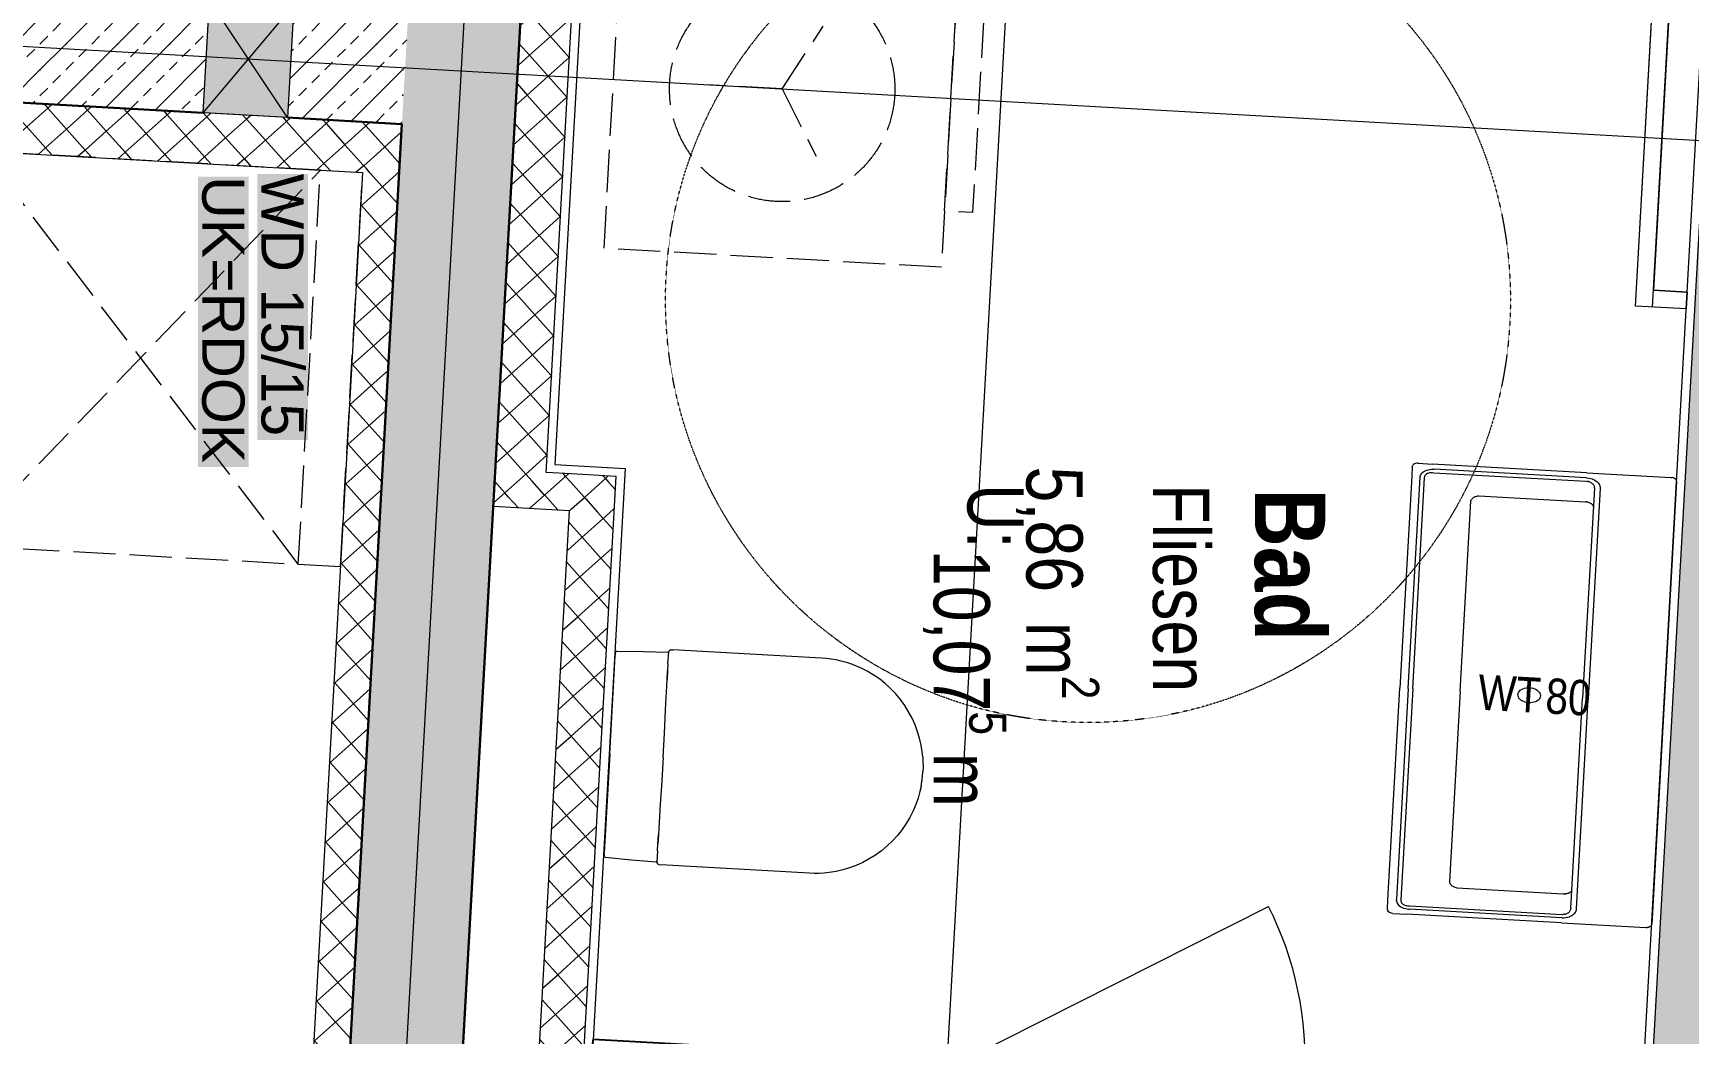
# Model space of a CAD drawing. Header units: metres. Extents: x -16782 to 57285, y -22997 to 18599.
# Drawn here: x -2793 to 147, y 10906 to 12682 of the extents above; entities that cross this region are included whole.
import ezdxf
from ezdxf.enums import TextEntityAlignment as Align

# ---------------------------------------------------------------- set-up
doc = ezdxf.new("R2010")
doc.units = ezdxf.units.M
doc.header["$MEASUREMENT"] = 0
doc.linetypes.add('Strichlinie eng', pattern=[0.1, 0.075, -0.025])
doc.linetypes.add('Strichlinie mittel', pattern=[0.15, 0.1, -0.05])
for name, color, linetype in [('11__100 Achsraster', 7, 'Continuous'), ('120 Wand Innen tragend', 7, 'Continuous'), ('130 Wand Innen', 7, 'Continuous'), ('130 Wand Innen nichttragend', 7, 'Continuous'), ('530 Küche', 7, 'Continuous'), ('540 Sanitaer Fliesenlinie', 7, 'Continuous'), ('540 Sanitaer Text', 7, 'Continuous'), ('540 Sanitaereinrichtung', 7, 'Continuous'), ('810 Raumstempel', 7, 'Continuous'), ('930 Beschriftung Allgemein', 7, 'Continuous'), ('Neubau_130 Wand Innen', 7, 'Continuous')]:
    doc.layers.add(name, color=color, linetype=linetype)
doc.styles.add('ERSTELLTER_STIL_1', font='ARIALN.TTF')
doc.styles.add('ERSTELLTER_STIL_2', font='arial.ttf')
doc.styles.add('ERSTELLTER_STIL_3', font='ARIALNB.TTF')
doc.styles.add('ERSTELLTER_STIL_4', font='arialbd.ttf')
doc.linetypes.add('Grenze Bezirk', pattern='A,0,[2,22HAUS116_408 STG1 _ 1.Stock_IndexB_2026-08-161.Shx,S=0.001587,R=0,X=0,Y=0],-0.25,0', length=0.25)
pattern_1 = [(45, (0, 0), (-0.04596194, 0.04596194), [0.0195, -0.013]), (45, (-0.02298, 0.02298), (-0.04596194, 0.04596194), [0.065, 0])]
pattern_2 = [(311.7913, (0, 0), (0.03727886, 0.03332096), [0.05, 0]), (41.7913, (0, 0), (-0.03332096, 0.03727886), [0.05, 0])]
pattern_3 = [(131.79121, (0, 0), (0.03727891, 0.03332091), [0.05, 0]), (221.79121, (0, 0), (-0.03332091, 0.03727891), [0.05, 0])]
pattern_4 = [(41.79164, (0, 0), (-0.03332119, 0.03727866), [0.05, 0]), (131.79164, (0, 0), (0.03727866, 0.03332119), [0.05, 0])]

# ---------------------------------------------------------------- blocks, each defined once
blk = doc.blocks.new('Einbau Geschirrspüler 02 27[170]_1', base_point=(-6.3155, 23.5127))
at = {"layer": '530 Küche', "color": 8, "linetype": 'Strichlinie eng', "lineweight": 5}
for p, q in [((-6.3155, 23.5127), (-6.2763, 24.2116)), ((-6.2763, 24.2116), (-6.2015, 24.2074)), ((-6.2406, 23.5085), (-6.2015, 24.2074)), ((-6.3155, 23.5127), (-6.2406, 23.5085))]:
    blk.add_line(p, q, dxfattribs=at)
blk = doc.blocks.new('Heizkörper 3 27_8')
at = {"layer": '540 Sanitaereinrichtung', "color": 7, "linetype": 'Continuous', "lineweight": 13}
for p, q in [((0, 0.09), (0, 0)), ((0, 0.09), (0.03, 0.09)), ((0.03, 0.09), (0.03, 0.03)), ((0.57, 0.09), (0.57, 0.03)), ((0.57, 0.09), (0.6, 0.09)), ((0.6, 0.09), (0.6, 0)), ((0, 0.03), (0.6, 0.03)), ((0, 0), (0.6, 0))]:
    blk.add_line(p, q, dxfattribs=at)
at = {"layer": '540 Sanitaereinrichtung', "color": 7, "linetype": 'Continuous', "lineweight": 13, "flags": 128}
blk.add_lwpolyline([(0, 0.09), (0, 0), (0.6, 0), (0.6, 0.09), (0.57, 0.09), (0.57, 0.03), (0.03, 0.03), (0.03, 0.09)], close=True, dxfattribs=at)
blk = doc.blocks.new('Waschmaschine 01 27[209]_1', base_point=(-5.7561, 24.3728))
at = {"layer": '530 Küche', "color": 8, "linetype": 'Strichlinie eng', "lineweight": 5}
for q in [(-5.3835, 24.4675), (-5.5896, 24.3634), (-5.3964, 24.2369)]:
    blk.add_line((-5.4565, 24.356), q, dxfattribs=at)
at = {"layer": '530 Küche', "color": 8, "linetype": 'Strichlinie eng', "lineweight": 5, "flags": 128}
for points in [[(-5.7393, 24.6723), (-5.1402, 24.6387), (-5.1738, 24.0396), (-5.7728, 24.0732)], [(-5.1458, 24.5389), (-5.0959, 24.5361), (-5.1183, 24.1367), (-5.1682, 24.1395)]]:
    blk.add_lwpolyline(points, close=True, dxfattribs=at)
at = {"layer": '530 Küche', "color": 8, "linetype": 'Strichlinie eng', "lineweight": 5}
blk.add_circle((-5.4565, 24.356), 0.2, dxfattribs=at)
blk = doc.blocks.new('Küche-Hochschrank[211]_1', base_point=(-6.9146, 23.5463))
at = {"layer": '530 Küche', "color": 8, "linetype": 'Strichlinie eng', "lineweight": 5}
for p, q in [((-6.3155, 23.5127), (-6.8754, 24.2452)), ((-6.9146, 23.5463), (-6.2763, 24.2116))]:
    blk.add_line(p, q, dxfattribs=at)
at = {"layer": '530 Küche', "color": 8, "linetype": 'Strichlinie eng', "lineweight": 5, "flags": 128}
blk.add_lwpolyline([(-6.9146, 23.5463), (-6.3155, 23.5127), (-6.2763, 24.2116), (-6.8754, 24.2452)], close=True, dxfattribs=at)
blk = doc.blocks.new('Wanddurchbruch  - ACB')
at = {"layer": '120 Wand Innen tragend', "linetype": 'Continuous', "lineweight": 0, "true_color": 0xffffff}
blk.add_hatch(color=7, dxfattribs=at).paths.add_polyline_path([(-0.075, 0), (0.075, 0), (0.075, 0.2), (-0.075, 0.2)])
at = {"layer": '120 Wand Innen tragend', "linetype": 'Continuous', "lineweight": 0, "true_color": 0x3f3f3f}
for points in [[(-0.0533, -0.5743), (-0.0269, -0.1027), (-0.1168, -0.0976), (-0.1432, -0.5692)], [(0.049, -0.6277), (0.0779, -0.1134), (-0.012, -0.1083), (-0.0408, -0.6227)]]:
    blk.add_hatch(color=250, dxfattribs=at).paths.add_polyline_path(points)
at = {"layer": '120 Wand Innen tragend', "color": 7, "linetype": 'Continuous', "lineweight": 18}
for p, q in [((0.075, 0.2), (-0.075, 0.2)), ((-0.075, 0), (0.075, 0.2)), ((0.075, 0), (-0.075, 0.2)), ((-0.075, 0), (0.075, 0))]:
    blk.add_line(p, q, dxfattribs=at)
at = {"layer": '120 Wand Innen tragend', "color": 7, "linetype": 'Continuous', "lineweight": 13}
for p, q in [((-0.075, 0.2), (-0.075, 0)), ((0.075, 0.2), (-0.075, 0.2)), ((0.075, 0), (0.075, 0.2)), ((-0.075, 0), (0.075, 0))]:
    blk.add_line(p, q, dxfattribs=at)
at = {"layer": '120 Wand Innen tragend', "color": 7, "lineweight": 13, "style": 'ERSTELLTER_STIL_2'}
for tag, p in [('zeileZ', (0.0185, -0.3644)), ('mal', (-0.085, -0.3323))]:
    blk.add_attdef(tag, text='', height=0.075, rotation=86.7915, dxfattribs=at).set_placement(p, align=Align.MIDDLE_CENTER)
blk = doc.blocks.new('Wand_48_1', base_point=(-8.9615, 24.5524))
at = {"layer": '120 Wand Innen tragend', "linetype": 'Continuous', "lineweight": 0, "true_color": 0x000000}
h = blk.add_hatch(dxfattribs=at)
h.set_pattern_fill('BETON__BEWEHRT_SN46_0001', color=18, style=0, pattern_type=2)
h.set_pattern_definition(pattern_1)
h.paths.add_polyline_path([(-8.9559, 24.6523), (-8.9671, 24.4526), (-6.4844, 24.3134), (-6.4732, 24.5131)])
h = blk.add_hatch(dxfattribs=at)
h.set_pattern_fill('BETON__BEWEHRT_SN46_0001', color=18, style=0, pattern_type=2)
h.set_pattern_definition(pattern_1)
h.paths.add_polyline_path([(-6.3346, 24.305), (-6.1315, 24.2936), (-6.1203, 24.4933), (-6.3234, 24.5047)])
at = {"layer": '120 Wand Innen tragend', "color": 7, "linetype": 'Continuous', "lineweight": 30, "flags": 128}
for points in [[(-8.9671, 24.4526), (-6.4844, 24.3134)], [(-6.3346, 24.305), (-6.1315, 24.2936)]]:
    blk.add_lwpolyline(points, dxfattribs=at)
at = {"layer": '120 Wand Innen tragend', "color": 7, "linetype": 'Continuous', "lineweight": 13}
ref = blk.add_blockref('Wanddurchbruch  - ACB', (-6.4095, 24.3092), dxfattribs=dict(at, xscale=-1, rotation=356.7914836002432))
ref.add_attrib('mal', 'WD 15/15', dxfattribs={"color": 7, "lineweight": 13, "height": 0.075, "rotation": 270, "style": 'ERSTELLTER_STIL_2'}).set_placement((-6.3434, 23.9727), align=Align.MIDDLE_CENTER)
ref.add_attrib('zeileZ', 'UK=RDOK', dxfattribs={"color": 7, "lineweight": 13, "height": 0.075, "rotation": 270, "style": 'ERSTELLTER_STIL_2'}).set_placement((-6.4486, 23.9465), align=Align.MIDDLE_CENTER)
blk = doc.blocks.new('Wand_49_1', base_point=(-6.2479, 20.4311))
at = {"layer": '120 Wand Innen tragend', "linetype": 'Continuous', "lineweight": 0, "true_color": 0x000000}
h = blk.add_hatch(dxfattribs=at)
h.set_pattern_fill('BETON__BEWEHRT_SN46_0001', color=18, style=0, pattern_type=2)
h.set_pattern_definition(pattern_1)
h.paths.add_polyline_path([(-6.1369, 20.6252), (-5.748, 27.5623), (-5.9478, 27.5714), (-6.3365, 20.6364)])
at = {"layer": '120 Wand Innen tragend', "color": 7, "linetype": 'Continuous', "lineweight": 30, "flags": 128}
for points in [[(-6.1369, 20.6252), (-5.748, 27.5623)], [(-6.1315, 24.2936), (-6.3365, 20.6364)]]:
    blk.add_lwpolyline(points, dxfattribs=at)
blk = doc.blocks.new('Wand_79_1', base_point=(-5.9038, 24.7817))
at = {"layer": 'Neubau_130 Wand Innen', "linetype": 'Continuous', "lineweight": 13, "true_color": 0xa7a7a7}
h = blk.add_hatch(dxfattribs=at)
h.set_pattern_fill('GIPSKARTONWAND_0001', color=253, style=0, pattern_type=2)
h.set_pattern_definition([(311.79131, (0, 0), (0.03727885, 0.03332097), [0.05, 0]), (41.79131, (0, 0), (-0.03332097, 0.03727885), [0.05, 0])])
h.paths.add_polyline_path([(-5.8757, 23.6753), (-5.814, 24.7766), (-5.9038, 24.7817), (-5.9656, 23.6804)])
at = {"layer": 'Neubau_130 Wand Innen', "color": 7, "linetype": 'Continuous', "lineweight": 13, "flags": 128}
for points in [[(-5.9038, 24.7817), (-5.9656, 23.6804)], [(-5.8757, 23.6753), (-5.814, 24.7766)]]:
    blk.add_lwpolyline(points, dxfattribs=at)
blk = doc.blocks.new('Wand_87_1', base_point=(-5.8344, 23.6079))
at = {"layer": '130 Wand Innen', "linetype": 'Continuous', "lineweight": 13, "true_color": 0xa7a7a7}
h = blk.add_hatch(dxfattribs=at)
h.set_pattern_fill('GIPSKARTONWAND_0001', color=253, style=0, pattern_type=2)
h.set_pattern_definition(pattern_2)
h.paths.add_polyline_path([(-5.8308, 23.6728), (-5.8344, 23.6079), (-5.7509, 23.6683)])
h = blk.add_hatch(dxfattribs=at)
h.set_pattern_fill('GIPSKARTONWAND_0001', color=253, style=0, pattern_type=2)
h.set_pattern_definition(pattern_2)
h.paths.add_polyline_path([(-5.8344, 23.6079), (-5.7546, 23.6034), (-5.7509, 23.6683)])
h = blk.add_hatch(dxfattribs=at)
h.set_pattern_fill('GIPSKARTONWAND_0001', color=253, style=0, pattern_type=2)
h.set_pattern_definition(pattern_2)
h.paths.add_polyline_path([(-5.8581, 21.7563), (-5.7546, 23.6034), (-5.8344, 23.6079), (-5.938, 21.7608)])
at = {"layer": '130 Wand Innen', "color": 7, "linetype": 'Continuous', "lineweight": 13, "flags": 128}
for points in [[(-5.8581, 21.7563), (-5.7509, 23.6683)], [(-5.7509, 23.6683), (-5.8308, 23.6728)], [(-5.8344, 23.6079), (-5.938, 21.7608)]]:
    blk.add_lwpolyline(points, dxfattribs=at)
blk = doc.blocks.new('Wand_93_1', base_point=(-6.1315, 24.2936))
at = {"layer": '130 Wand Innen', "linetype": 'Continuous', "lineweight": 13, "true_color": 0xa7a7a7}
h = blk.add_hatch(dxfattribs=at)
h.set_pattern_fill('GIPSKARTONWAND_0001', color=253, style=0, pattern_type=2)
h.set_pattern_definition(pattern_3)
h.paths.add_polyline_path([(-6.1964, 24.2973), (-6.2015, 24.2074), (-6.1315, 24.2936)])
h = blk.add_hatch(dxfattribs=at)
h.set_pattern_fill('GIPSKARTONWAND_0001', color=253, style=0, pattern_type=2)
h.set_pattern_definition(pattern_3)
h.paths.add_polyline_path([(-6.2015, 24.2074), (-6.1366, 24.2038), (-6.1315, 24.2936)])
h = blk.add_hatch(dxfattribs=at)
h.set_pattern_fill('GIPSKARTONWAND_0001', color=253, style=0, pattern_type=2)
h.set_pattern_definition(pattern_3)
h.paths.add_polyline_path([(-6.2015, 24.2074), (-6.3422, 21.6963), (-6.2773, 21.6927), (-6.1366, 24.2038)])
at = {"layer": '130 Wand Innen', "color": 7, "linetype": 'Continuous', "lineweight": 13, "flags": 128}
for points in [[(-6.2773, 21.6927), (-6.1315, 24.2936)], [(-6.1315, 24.2936), (-6.1964, 24.2973)], [(-6.2015, 24.2074), (-6.3422, 21.6963)], [(-6.2773, 21.6927), (-6.3422, 21.6963)]]:
    blk.add_lwpolyline(points, dxfattribs=at)
blk = doc.blocks.new('Wand_105_1', base_point=(-5.9692, 23.6155))
at = {"layer": '130 Wand Innen', "linetype": 'Continuous', "lineweight": 13, "true_color": 0xa7a7a7}
h = blk.add_hatch(dxfattribs=at)
h.set_pattern_fill('GIPSKARTONWAND_0001', color=253, style=0, pattern_type=2)
h.set_pattern_definition(pattern_4)
h.paths.add_polyline_path([(-5.9656, 23.6804), (-5.9692, 23.6155), (-5.8757, 23.6753)])
h = blk.add_hatch(dxfattribs=at)
h.set_pattern_fill('GIPSKARTONWAND_0001', color=253, style=0, pattern_type=2)
h.set_pattern_definition(pattern_4)
h.paths.add_polyline_path([(-5.8757, 23.6753), (-5.9692, 23.6155), (-5.8794, 23.6104)])
h = blk.add_hatch(dxfattribs=at)
h.set_pattern_fill('GIPSKARTONWAND_0001', color=253, style=0, pattern_type=2)
h.set_pattern_definition(pattern_4)
h.paths.add_polyline_path([(-5.8308, 23.6728), (-5.8757, 23.6753), (-5.8794, 23.6104), (-5.8344, 23.6079)])
at = {"layer": '130 Wand Innen', "color": 7, "linetype": 'Continuous', "lineweight": 13, "flags": 128}
for points in [[(-5.9692, 23.6155), (-5.9656, 23.6804)], [(-5.8308, 23.6728), (-5.8757, 23.6753)], [(-5.9692, 23.6155), (-5.8344, 23.6079)]]:
    blk.add_lwpolyline(points, dxfattribs=at)
blk = doc.blocks.new('Wand_107_1', base_point=(-6.1315, 24.2936))
at = {"layer": 'Neubau_130 Wand Innen', "linetype": 'Continuous', "lineweight": 13, "true_color": 0xa7a7a7}
h = blk.add_hatch(dxfattribs=at)
h.set_pattern_fill('GIPSKARTONWAND_0001', color=253, style=0, pattern_type=2)
h.set_pattern_definition([(221.79148, (0, 0), (-0.03332108, 0.03727875), [0.05, 0]), (311.79148, (0, 0), (0.03727875, 0.03332108), [0.05, 0])])
h.paths.add_polyline_path([(-8.9671, 24.4526), (-8.9721, 24.3627), (-6.2015, 24.2074), (-6.1964, 24.2973)])
at = {"layer": 'Neubau_130 Wand Innen', "color": 7, "linetype": 'Continuous', "lineweight": 13, "flags": 128}
for points in [[(-6.1964, 24.2973), (-8.9671, 24.4526)], [(-8.9721, 24.3627), (-6.2015, 24.2074)]]:
    blk.add_lwpolyline(points, dxfattribs=at)
blk = doc.blocks.new('Wand_123_1', base_point=(-3.8252, 24.1644))
at = {"layer": '130 Wand Innen nichttragend', "linetype": 'Continuous', "lineweight": 13, "true_color": 0xa7a7a7}
h = blk.add_hatch(dxfattribs=at)
h.set_pattern_fill('GIPSKARTONWAND_0001', color=253, style=0, pattern_type=2)
h.set_pattern_definition([(131.79146, (0, 0), (0.03727877, 0.03332107), [0.05, 0]), (221.79146, (0, 0), (-0.03332107, 0.03727877), [0.05, 0])])
h.paths.add_polyline_path([(-3.8252, 24.1644), (-4.0366, 20.3922), (-3.9168, 20.3855), (-3.7054, 24.1576)])
at = {"layer": '130 Wand Innen nichttragend', "color": 7, "linetype": 'Continuous', "lineweight": 13, "flags": 128}
for points in [[(-3.8252, 24.1644), (-3.9661, 21.6503)], [(-3.9168, 20.3855), (-3.7054, 24.1576)], [(-3.7054, 24.1576), (-3.7952, 24.1627)], [(-3.972, 21.5454), (-4.0366, 20.3922)]]:
    blk.add_lwpolyline(points, dxfattribs=at)
blk = doc.blocks.new('Standard-Rastermarker_3')
at = {"layer": '11__100 Achsraster', "color": 8, "linetype": 'Grenze Bezirk', "lineweight": 5}
blk.add_line((1, 0), (10.5964, 0), dxfattribs=at)
at = {"layer": '11__100 Achsraster', "color": 8, "lineweight": 5, "style": 'ERSTELLTER_STIL_4'}
blk.add_attdef('AC_MarkerText_1', text='', height=0.2, rotation=183.2085, dxfattribs=at).set_placement((11.8545, -0.1912), align=Align.TOP_CENTER)
blk = doc.blocks.new('Standard-Rastermarker_4')
at = {"layer": '11__100 Achsraster', "color": 8, "linetype": 'Grenze Bezirk', "lineweight": 5}
blk.add_line((1, 0), (10.5426, 0), dxfattribs=at)
at = {"layer": '11__100 Achsraster', "color": 8, "lineweight": 5, "style": 'ERSTELLTER_STIL_4'}
blk.add_attdef('AC_MarkerText_1', text='', height=0.2, rotation=183.2085, dxfattribs=at).set_placement((11.8007, -0.1912), align=Align.TOP_CENTER)
blk = doc.blocks.new('Dusche variabel Glorit 2021_5')
at = {"layer": '540 Sanitaereinrichtung', "color": 7, "linetype": 'Continuous', "lineweight": 25}
for p, q in [((0, 0), (0.9, 0)), ((0, -1.865), (0, 0)), ((0.9, -0.659), (0.9, 0)), ((0.9, -1.865), (0.9, -1.265)), ((0, -1.865), (0.9, -1.865))]:
    blk.add_line(p, q, dxfattribs=at)
at = {"layer": '540 Sanitaereinrichtung', "color": 7, "linetype": 'Continuous', "lineweight": 13}
for p, q in [((0.1, -0.04), (0.8, -0.04)), ((0.1, -0.1), (0.1, -0.04)), ((0.8, -0.04), (0.8, -0.1)), ((0.8, -0.1), (0.1, -0.1)), ((0.9, -0.659), (1.203, -1.1838))]:
    blk.add_line(p, q, dxfattribs=at)
at = {"layer": '540 Sanitaereinrichtung', "color": 7, "linetype": 'Strichlinie eng', "lineweight": 13}
for p, q in [((0.255, -0.14), (0.645, -0.14)), ((0.255, -0.33), (0.255, -0.14)), ((0.645, -0.14), (0.645, -0.33)), ((0.645, -0.33), (0.255, -0.33))]:
    blk.add_line(p, q, dxfattribs=at)
at = {"layer": '540 Sanitaereinrichtung', "color": 7, "linetype": 'Continuous', "lineweight": 13}
blk.add_arc((0.9, -0.659), 0.606, 270, 300, dxfattribs=at)
blk = doc.blocks.new('Etikett_16_1', base_point=(-4.1252, 23.2797))
at = {"layer": '540 Sanitaer Text', "color": 7, "lineweight": 13, "insert": (-4.099, 23.3105), "char_height": 0.0625, "attachment_point": 1, "rotation": 356.7915, "style": 'ERSTELLTER_STIL_1'}
blk.add_mtext('\\A1;{\\pql;\\pt0,1;\\fArial Narrow|b0|i0|c0|p0;\\W1.000000;80\\fArial Narrow|b0|i0|c0|p0;\\W1.000000;\\A1{\\H.66x;\\S^  ;}\\fArial Narrow|b0|i0|c0|p0;\\W1.000000;\\fArial Narrow|b0|i0|c0|p0;\\W1.000000;\\A1{\\H.66x;\\S^  ;}\\fArial Narrow|b0|i0|c0|p0;\\W1.000000;\\fArial Narrow|b0|i0|c0|p0;\\W1.000000;\\fArial Narrow|b0|i0|c0|p0;\\W1.000000;\\fArial Narrow|b0|i0|c0|p0;\\W1.000000;\\fArial Narrow|b0|i0|c0|p0;\\W1.000000;\\fArial Narrow|b0|i0|c0|p0;\\W1.000000;\\fArial Narrow|b0|i0|c0|p0;\\W1.000000;\\A1{\\H.66x;\\S^  ;}\\fArial Narrow|b0|i0|c0|p0;\\W1.000000;\\fArial Narrow|b0|i0|c0|p0;\\W1.000000;\\A1{\\H.66x;\\S^  ;}\\fArial Narrow|b0|i0|c0|p0;\\W1.000000;\\fArial Narrow|b0|i0|c0|p0;\\W1.000000;\\fArial Narrow|b0|i0|c0|p0;\\W1.000000;\\fArial Narrow|b0|i0|c0|p0;\\W1.000000;\\fArial Narrow|b0|i0|c0|p0;\\W1.000000;\\fArial Narrow|b0|i0|c0|p0;\\W1.000000;\\fArial Narrow|b0|i0|c0|p0;\\W1.000000;\\A1{\\H.66x;\\S^  ;}\\fArial Narrow|b0|i0|c0|p0;\\W1.000000;\\fArial Narrow|b0|i0|c0|p0;\\W1.000000;\\A1{\\H.66x;\\S^  ;}\\fArial Narrow|b0|i0|c0|p0;\\W1.000000;\\fArial Narrow|b0|i0|c0|p0;\\W1.000000;\\fArial Narrow|b0|i0|c0|p0;\\W1.000000;\\fArial Narrow|b0|i0|c0|p0;\\W1.000000;\\fArial Narrow|b0|i0|c0|p0;\\W1.000000;\\fArial Narrow|b0|i0|c0|p0;\\W1.000000;\\fArial Narrow|b0|i0|c0|p0;\\W1.000000;\\A1{\\H.66x;\\S^  ;}\\fArial Narrow|b0|i0|c0|p0;\\W1.000000;\\fArial Narrow|b0|i0|c0|p0;\\W1.000000;\\A1{\\H.66x;\\S^  ;}\\fArial Narrow|b0|i0|c0|p0;\\W1.000000;\\fArial Narrow|b0|i0|c0|p0;\\W1.000000;\\fArial Narrow|b0|i0|c0|p0;\\W1.000000;\\fArial Narrow|b0|i0|c0|p0;\\W1.000000;\\fArial Narrow|b0|i0|c0|p0;\\W1.000000;\\fArial Narrow|b0|i0|c0|p0;\\W1.000000;\\fArial Narrow|b0|i0|c0|p0;\\W1.000000;\\A1{\\H.66x;\\S^  ;}\\fArial Narrow|b0|i0|c0|p0;\\W1.000000;\\fArial Narrow|b0|i0|c0|p0;\\W1.000000;\\A1{\\H.66x;\\S^  ;}\\fArial Narrow|b0|i0|c0|p0;\\W1.000000;\\fArial Narrow|b0|i0|c0|p0;\\W1.000000;\\fArial Narrow|b0|i0|c0|p0;\\W1.000000;\\fArial Narrow|b0|i0|c0|p0;\\W1.000000;\\fArial Narrow|b0|i0|c0|p0;\\W1.000000;\\fArial Narrow|b0|i0|c0|p0;\\W1.000000;\\fArial Narrow|b0|i0|c0|p0;\\W1.000000;\\A1{\\H.66x;\\S^  ;}\\fArial Narrow|b0|i0|c0|p0;\\W1.000000;}', dxfattribs=at)
at = {"layer": '540 Sanitaer Text', "color": 7, "lineweight": 13, "style": 'ERSTELLTER_STIL_1'}
blk.add_attdef('sDescriptionDimension', text='', height=0.0625, rotation=356.7915, dxfattribs=at).set_placement((-4.219, 23.317), align=Align.TOP_LEFT)
blk = doc.blocks.new('Bad_024_57_1', base_point=(-4.9271, 23.2917))
at = {"layer": '810 Raumstempel', "color": 7, "lineweight": 13, "char_height": 0.1, "attachment_point": 1, "rotation": 270, "style": 'ERSTELLTER_STIL_1'}
for s, insert in [('\\A1;{\\pql;\\pt0,0.05;\\fArial Narrow|b0|i0|c0|p0;\\W1.000000;5,86\\fArial Narrow|b0|i0|c0|p0;\\W1.000000;\\A1{\\H.66x;\\S^  ;}\\fArial Narrow|b0|i0|c0|p0;\\W1.000000; m\\fArial Narrow|b0|i0|c0|p0;\\W1.000000;\\A1{\\H.66x;\\S2^  ;}}', (-4.8937, 23.686)), ('\\A1;{\\pql;\\pt0,0.05;\\fArial Narrow|b0|i0|c0|p0;\\W1.000000;10,07\\fArial Narrow|b0|i0|c0|p0;\\W1.000000;\\A1{\\H.66x;\\S5^  ;}\\fArial Narrow|b0|i0|c0|p0;\\W1.000000; m\\fArial Narrow|b0|i0|c0|p0;\\W1.000000;\\A1{\\H.66x;\\S^  ;}}', (-5.0584, 23.5381))]:
    blk.add_mtext(s, dxfattribs=dict(at, insert=insert))
at = {"layer": '810 Raumstempel', "color": 7, "lineweight": 13}
for tag, height, style, p in [('DUMMY_892', 0.1, 'ERSTELLTER_STIL_1', (-4.8628, 23.686)), ('DUMMY_891', 0.1, 'ERSTELLTER_STIL_1', (-4.6981, 23.686)), ('perimeterCode', 0.1, 'ERSTELLTER_STIL_1', (-5.0275, 23.6547)), ('stFloorCovering', 0.1, 'ERSTELLTER_STIL_1', (-4.6981, 23.6547)), ('ROOM_NAME', 0.125, 'ERSTELLTER_STIL_3', (-4.4922, 23.6469)), ('DUMMY_890', 0.125, 'ERSTELLTER_STIL_3', (-4.4922, 23.4127))]:
    blk.add_attdef(tag, text='', height=height, rotation=270, dxfattribs=dict(at, style=style)).set_placement(p, align=Align.TOP_LEFT)
blk = doc.blocks.new('Standard-Rastermarker_23')
at = {"layer": '11__100 Achsraster', "color": 8, "linetype": 'Grenze Bezirk', "lineweight": 5}
blk.add_line((1, 0), (23.3953, 0), dxfattribs=at)
at = {"layer": '11__100 Achsraster', "color": 8, "lineweight": 5, "style": 'ERSTELLTER_STIL_4'}
blk.add_attdef('AC_MarkerText_1', text='', height=0.2, rotation=273.2085, dxfattribs=at).set_placement((-0.1045, -0.0376), align=Align.TOP_CENTER)
blk = doc.blocks.new('Villeroy_Boch-Memento_Washbasin-3D_7')
at = {"layer": '540 Sanitaereinrichtung', "color": 7, "linetype": 'Continuous', "lineweight": 13}
for p, q in [((-0.0004, 1.1889), (-0.0002, 1.1912)), ((-0.0004, 1.1889), (-0.0004, 0.5989)), ((-0.0003, 0.5989), (-0.0004, 1.1889)), ((-0.0002, 1.1912), (0.0006, 1.1933)), ((0.0006, 1.1933), (0.0018, 1.1952)), ((0.0018, 1.1952), (0.0033, 1.1968)), ((0.0033, 1.1968), (0.0052, 1.1979)), ((0.0052, 1.1979), (0.0074, 1.1987)), ((0.0096, 1.1989), (0.0074, 1.1987)), ((0.1596, 1.1989), (0.0096, 1.1989)), ((0.1403, 1.1759), (0.1386, 1.1735)), ((0.1423, 1.1781), (0.1403, 1.1759)), ((0.1445, 1.1801), (0.1423, 1.1781)), ((0.147, 1.1818), (0.1445, 1.1801)), ((0.1497, 1.1832), (0.147, 1.1818)), ((0.1525, 1.1843), (0.1497, 1.1832)), ((0.156, 1.1851), (0.1525, 1.1843)), ((0.1552, 1.1755), (0.1573, 1.1761)), ((0.1595, 1.1853), (0.156, 1.1851)), ((0.1596, 1.1763), (0.1573, 1.1761)), ((0.1596, 1.1853), (0.1595, 1.1853)), ((0.1596, 1.1989), (0.4346, 1.1989)), ((0.1596, 1.1853), (0.4306, 1.1853)), ((0.4306, 1.1763), (0.1596, 1.1763)), ((0.4326, 1.1853), (0.4306, 1.1853)), ((0.4333, 1.1764), (0.4306, 1.1763)), ((0.4346, 1.185), (0.4326, 1.1853)), ((0.4343, 1.1764), (0.4333, 1.1764)), ((0.4361, 1.1761), (0.4343, 1.1764)), ((0.4596, 1.1989), (0.4346, 1.1989)), ((0.4379, 1.1843), (0.4346, 1.185)), ((0.4378, 1.1757), (0.4361, 1.1761)), ((0.4411, 1.1831), (0.4379, 1.1843)), ((0.4438, 1.1817), (0.4411, 1.1831)), ((0.4462, 1.1801), (0.4438, 1.1817)), ((0.4484, 1.1781), (0.4462, 1.1801)), ((0.4502, 1.1759), (0.4484, 1.1781)), ((0.4596, 1.1989), (0.4618, 1.1987)), ((0.4618, 1.1987), (0.4639, 1.1979)), ((0.4639, 1.1979), (0.4658, 1.1968)), ((0.4658, 1.1968), (0.4674, 1.1952)), ((0.4674, 1.1952), (0.4686, 1.1933)), ((0.4686, 1.1933), (0.4693, 1.1912)), ((0.4696, 1.1889), (0.4693, 1.1912)), ((0.4696, 1.1889), (0.4696, 1.1639)), ((0.1347, 1.1623), (0.1346, 1.1593)), ((0.1346, 1.1593), (0.1346, 0.5989)), ((0.1352, 1.1653), (0.1347, 1.1623)), ((0.1361, 1.1682), (0.1352, 1.1653)), ((0.1372, 1.1709), (0.1361, 1.1682)), ((0.1386, 1.1735), (0.1372, 1.1709)), ((0.1446, 1.1593), (0.1447, 1.1612)), ((0.1446, 1.1593), (0.1446, 0.5989)), ((0.145, 1.1631), (0.1447, 1.1612)), ((0.1454, 1.1649), (0.145, 1.1631)), ((0.1461, 1.1667), (0.1454, 1.1649)), ((0.1469, 1.1684), (0.1461, 1.1667)), ((0.1478, 1.1699), (0.1469, 1.1684)), ((0.149, 1.1714), (0.1478, 1.1699)), ((0.1503, 1.1727), (0.149, 1.1714)), ((0.1514, 1.1736), (0.1503, 1.1727)), ((0.1526, 1.1743), (0.1514, 1.1736)), ((0.1539, 1.175), (0.1526, 1.1743)), ((0.1552, 1.1755), (0.1539, 1.175)), ((0.4392, 1.1751), (0.4378, 1.1757)), ((0.4405, 1.1744), (0.4392, 1.1751)), ((0.4417, 1.1736), (0.4405, 1.1744)), ((0.4428, 1.1727), (0.4417, 1.1736)), ((0.4438, 1.1716), (0.4428, 1.1727)), ((0.4446, 1.1705), (0.4438, 1.1716)), ((0.4454, 1.1692), (0.4446, 1.1705)), ((0.4459, 1.1679), (0.4454, 1.1692)), ((0.4463, 1.1665), (0.4459, 1.1679)), ((0.4466, 1.165), (0.4463, 1.1665)), ((0.4467, 1.1633), (0.4466, 1.165)), ((0.4466, 1.1619), (0.4467, 1.1633)), ((0.4466, 0.5989), (0.4466, 1.1619)), ((0.4518, 1.1734), (0.4502, 1.1759)), ((0.4531, 1.1708), (0.4518, 1.1734)), ((0.4539, 1.1686), (0.4531, 1.1708)), ((0.4544, 1.1663), (0.4539, 1.1686)), ((0.4547, 1.1639), (0.4544, 1.1663)), ((0.4547, 1.1639), (0.4548, 1.1619)), ((0.4548, 0.5989), (0.4548, 1.1619)), ((0.4696, 1.1639), (0.4696, 0.5989)), ((0.1488, 1.1175), (0.1476, 1.1163)), ((0.1501, 1.1186), (0.1488, 1.1175)), ((0.1515, 1.1195), (0.1501, 1.1186)), ((0.1529, 1.1202), (0.1515, 1.1195)), ((0.1544, 1.1208), (0.1529, 1.1202)), ((0.156, 1.1212), (0.1544, 1.1208)), ((0.156, 1.1212), (0.1578, 1.1215)), ((0.1596, 1.1216), (0.1578, 1.1215)), ((0.3486, 1.1216), (0.1596, 1.1216)), ((0.3505, 1.1211), (0.3486, 1.1216)), ((0.3524, 1.1203), (0.3505, 1.1211)), ((0.3537, 1.1196), (0.3524, 1.1203)), ((0.3549, 1.1188), (0.3537, 1.1196)), ((0.3561, 1.1179), (0.3549, 1.1188)), ((0.3572, 1.1168), (0.3561, 1.1179)), ((0.1447, 1.1098), (0.1446, 1.1086)), ((0.1449, 1.1111), (0.1447, 1.1098)), ((0.1452, 1.1123), (0.1449, 1.1111)), ((0.1458, 1.1135), (0.1452, 1.1123)), ((0.1466, 1.115), (0.1458, 1.1135)), ((0.1476, 1.1163), (0.1466, 1.115)), ((0.3583, 1.1156), (0.3572, 1.1168)), ((0.3593, 1.1143), (0.3583, 1.1156)), ((0.3602, 1.1129), (0.3593, 1.1143)), ((0.3609, 1.1115), (0.3602, 1.1129)), ((0.3615, 1.1102), (0.3609, 1.1115)), ((0.362, 1.1088), (0.3615, 1.1102)), ((0.3623, 1.1074), (0.362, 1.1088)), ((0.3625, 1.1061), (0.3623, 1.1074)), ((0.3626, 1.1059), (0.3625, 1.1061)), ((0.3626, 0.5989), (0.3626, 1.1059)), ((0.2334, 0.618), (0.2305, 0.6168)), ((0.2365, 0.6187), (0.2334, 0.618)), ((0.2396, 0.6189), (0.2365, 0.6187)), ((0.2396, 0.6189), (0.2427, 0.6187)), ((0.2458, 0.618), (0.2427, 0.6187)), ((0.2487, 0.6168), (0.2458, 0.618)), ((-0.0004, 0.0089), (-0.0004, 0.5989)), ((-0.0003, 0.5989), (-0.0004, 0.0089)), ((0.1346, 0.0385), (0.1346, 0.5989)), ((0.1446, 0.0385), (0.1446, 0.5989)), ((0.2198, 0.6021), (0.2196, 0.5989)), ((0.2196, 0.5989), (0.2198, 0.5958)), ((0.2198, 0.6021), (0.2206, 0.6051)), ((0.2198, 0.5958), (0.2206, 0.5928)), ((0.2218, 0.608), (0.2206, 0.6051)), ((0.2206, 0.5928), (0.2218, 0.5899)), ((0.2234, 0.6107), (0.2218, 0.608)), ((0.2218, 0.5899), (0.2234, 0.5872)), ((0.2254, 0.6131), (0.2234, 0.6107)), ((0.2278, 0.6151), (0.2254, 0.6131)), ((0.2305, 0.6168), (0.2278, 0.6151)), ((0.2513, 0.6151), (0.2487, 0.6168)), ((0.2537, 0.6131), (0.2513, 0.6151)), ((0.2558, 0.6107), (0.2537, 0.6131)), ((0.2574, 0.608), (0.2558, 0.6107)), ((0.2558, 0.5872), (0.2574, 0.5899)), ((0.2586, 0.6051), (0.2574, 0.608)), ((0.2574, 0.5899), (0.2586, 0.5928)), ((0.2593, 0.6021), (0.2586, 0.6051)), ((0.2586, 0.5928), (0.2593, 0.5958)), ((0.2596, 0.5989), (0.2593, 0.6021)), ((0.2593, 0.5958), (0.2596, 0.5989)), ((0.3626, 0.5989), (0.3626, 0.0919)), ((0.4466, 0.5989), (0.4466, 0.0359)), ((0.4548, 0.5989), (0.4548, 0.0359)), ((0.4696, 0.0339), (0.4696, 0.5989)), ((0.2234, 0.5872), (0.2254, 0.5848)), ((0.2254, 0.5848), (0.2278, 0.5828)), ((0.2278, 0.5828), (0.2305, 0.5811)), ((0.2305, 0.5811), (0.2334, 0.5799)), ((0.2334, 0.5799), (0.2365, 0.5792)), ((0.2365, 0.5792), (0.2396, 0.5789)), ((0.2396, 0.5789), (0.2427, 0.5792)), ((0.2427, 0.5792), (0.2458, 0.5799)), ((0.2458, 0.5799), (0.2487, 0.5811)), ((0.2487, 0.5811), (0.2513, 0.5828)), ((0.2513, 0.5828), (0.2537, 0.5848)), ((0.2537, 0.5848), (0.2558, 0.5872)), ((0.1447, 0.088), (0.1446, 0.0893)), ((0.362, 0.0891), (0.3615, 0.0877)), ((0.3623, 0.0904), (0.362, 0.0891)), ((0.3625, 0.0918), (0.3623, 0.0904)), ((0.3626, 0.0919), (0.3625, 0.0918)), ((0.1449, 0.0868), (0.1447, 0.088)), ((0.1452, 0.0855), (0.1449, 0.0868)), ((0.1458, 0.0843), (0.1452, 0.0855)), ((0.1466, 0.0829), (0.1458, 0.0843)), ((0.1476, 0.0816), (0.1466, 0.0829)), ((0.1488, 0.0803), (0.1476, 0.0816)), ((0.1501, 0.0792), (0.1488, 0.0803)), ((0.1515, 0.0784), (0.1501, 0.0792)), ((0.1529, 0.0776), (0.1515, 0.0784)), ((0.1544, 0.0771), (0.1529, 0.0776)), ((0.156, 0.0766), (0.1544, 0.0771)), ((0.156, 0.0766), (0.1578, 0.0764)), ((0.1596, 0.0763), (0.1578, 0.0764)), ((0.3486, 0.0763), (0.1596, 0.0763)), ((0.3505, 0.0768), (0.3486, 0.0763)), ((0.3524, 0.0776), (0.3505, 0.0768)), ((0.3537, 0.0783), (0.3524, 0.0776)), ((0.3549, 0.0791), (0.3537, 0.0783)), ((0.3561, 0.08), (0.3549, 0.0791)), ((0.3572, 0.081), (0.3561, 0.08)), ((0.3583, 0.0822), (0.3572, 0.081)), ((0.3593, 0.0835), (0.3583, 0.0822)), ((0.3602, 0.0849), (0.3593, 0.0835)), ((0.3609, 0.0864), (0.3602, 0.0849)), ((0.3615, 0.0877), (0.3609, 0.0864)), ((0.1347, 0.0355), (0.1346, 0.0385)), ((0.1352, 0.0326), (0.1347, 0.0355)), ((0.1361, 0.0297), (0.1352, 0.0326)), ((0.1372, 0.0269), (0.1361, 0.0297)), ((0.1446, 0.0385), (0.1447, 0.0367)), ((0.145, 0.0348), (0.1447, 0.0367)), ((0.1454, 0.0329), (0.145, 0.0348)), ((0.1461, 0.0312), (0.1454, 0.0329)), ((0.1469, 0.0295), (0.1461, 0.0312)), ((0.1478, 0.0279), (0.1469, 0.0295)), ((0.4459, 0.03), (0.4454, 0.0286)), ((0.4463, 0.0314), (0.4459, 0.03)), ((0.4466, 0.0329), (0.4463, 0.0314)), ((0.4466, 0.0359), (0.4467, 0.0346)), ((0.4467, 0.0346), (0.4466, 0.0329)), ((0.4544, 0.0316), (0.4539, 0.0293)), ((0.4547, 0.0339), (0.4544, 0.0316)), ((0.4547, 0.0339), (0.4548, 0.0359)), ((0.4696, 0.0089), (0.4696, 0.0339)), ((-0.0004, 0.0089), (-0.0002, 0.0067)), ((-0.0002, 0.0067), (0.0006, 0.0046)), ((0.0006, 0.0046), (0.0018, 0.0027)), ((0.0018, 0.0027), (0.0033, 0.0011)), ((0.0033, 0.0011), (0.0052, -0.0001)), ((0.1386, 0.0243), (0.1372, 0.0269)), ((0.1403, 0.0219), (0.1386, 0.0243)), ((0.1423, 0.0198), (0.1403, 0.0219)), ((0.1445, 0.0178), (0.1423, 0.0198)), ((0.147, 0.0161), (0.1445, 0.0178)), ((0.1497, 0.0147), (0.147, 0.0161)), ((0.149, 0.0265), (0.1478, 0.0279)), ((0.1503, 0.0252), (0.149, 0.0265)), ((0.1525, 0.0136), (0.1497, 0.0147)), ((0.1514, 0.0243), (0.1503, 0.0252)), ((0.1526, 0.0235), (0.1514, 0.0243)), ((0.156, 0.0128), (0.1525, 0.0136)), ((0.1539, 0.0229), (0.1526, 0.0235)), ((0.1552, 0.0223), (0.1539, 0.0229)), ((0.1552, 0.0223), (0.1573, 0.0218)), ((0.1595, 0.0125), (0.156, 0.0128)), ((0.1596, 0.0216), (0.1573, 0.0218)), ((0.1596, 0.0125), (0.1595, 0.0125)), ((0.4306, 0.0216), (0.1596, 0.0216)), ((0.1596, 0.0125), (0.4306, 0.0125)), ((0.4333, 0.0215), (0.4306, 0.0216)), ((0.4326, 0.0126), (0.4306, 0.0125)), ((0.4346, 0.0128), (0.4326, 0.0126)), ((0.4343, 0.0215), (0.4333, 0.0215)), ((0.4361, 0.0218), (0.4343, 0.0215)), ((0.4379, 0.0136), (0.4346, 0.0128)), ((0.4378, 0.0222), (0.4361, 0.0218)), ((0.4392, 0.0227), (0.4378, 0.0222)), ((0.4411, 0.0147), (0.4379, 0.0136)), ((0.4405, 0.0234), (0.4392, 0.0227)), ((0.4417, 0.0242), (0.4405, 0.0234)), ((0.4438, 0.0161), (0.4411, 0.0147)), ((0.4428, 0.0252), (0.4417, 0.0242)), ((0.4438, 0.0262), (0.4428, 0.0252)), ((0.4446, 0.0274), (0.4438, 0.0262)), ((0.4462, 0.0178), (0.4438, 0.0161)), ((0.4454, 0.0286), (0.4446, 0.0274)), ((0.4484, 0.0198), (0.4462, 0.0178)), ((0.4502, 0.022), (0.4484, 0.0198)), ((0.4518, 0.0244), (0.4502, 0.022)), ((0.4531, 0.0271), (0.4518, 0.0244)), ((0.4539, 0.0293), (0.4531, 0.0271)), ((0.4639, -0.0001), (0.4658, 0.0011)), ((0.4658, 0.0011), (0.4674, 0.0027)), ((0.4674, 0.0027), (0.4686, 0.0046)), ((0.4686, 0.0046), (0.4693, 0.0067)), ((0.4696, 0.0089), (0.4693, 0.0067)), ((0.0052, -0.0001), (0.0074, -0.0008)), ((0.0096, -0.0011), (0.0074, -0.0008)), ((0.1596, -0.0011), (0.0096, -0.0011)), ((0.1596, -0.0011), (0.4346, -0.0011)), ((0.4596, -0.0011), (0.4346, -0.0011)), ((0.4596, -0.0011), (0.4618, -0.0008)), ((0.4618, -0.0008), (0.4639, -0.0001))]:
    blk.add_line(p, q, dxfattribs=at)
blk = doc.blocks.new('Villeroy_Boch-Subway_Washdown_WC-3D_9')
at = {"layer": '540 Sanitaereinrichtung', "color": 7, "linetype": 'Continuous', "lineweight": 13}
for p, q in [((0.0972, 0.5322), (0.0861, 0.5255)), ((0.1087, 0.5382), (0.0972, 0.5322)), ((0.1205, 0.5433), (0.1087, 0.5382)), ((0.1321, 0.5475), (0.1205, 0.5433)), ((0.1438, 0.5509), (0.1321, 0.5475)), ((0.1556, 0.5535), (0.1438, 0.5509)), ((0.1644, 0.5549), (0.1556, 0.5535)), ((0.1644, 0.5549), (0.1732, 0.5559)), ((0.1645, 0.5549), (0.1644, 0.5549)), ((0.1645, 0.5549), (0.1644, 0.5549)), ((0.1644, 0.5549), (0.1645, 0.5549)), ((0.1644, 0.5549), (0.1645, 0.5549)), ((0.1732, 0.5559), (0.1729, 0.5559)), ((0.1732, 0.5559), (0.1821, 0.5566)), ((0.1821, 0.5566), (0.1909, 0.5566)), ((0.1996, 0.5566), (0.1909, 0.5566)), ((0.2085, 0.5559), (0.1996, 0.5566)), ((0.2173, 0.5549), (0.2085, 0.5559)), ((0.2085, 0.5559), (0.2088, 0.5559)), ((0.2172, 0.5549), (0.2173, 0.5549)), ((0.2172, 0.5549), (0.2173, 0.5549)), ((0.2173, 0.5549), (0.2172, 0.5549)), ((0.2173, 0.5549), (0.2172, 0.5549)), ((0.2173, 0.5549), (0.2261, 0.5535)), ((0.2261, 0.5535), (0.2379, 0.5509)), ((0.2379, 0.5509), (0.2497, 0.5475)), ((0.2497, 0.5475), (0.2612, 0.5433)), ((0.2612, 0.5433), (0.273, 0.5382)), ((0.273, 0.5382), (0.2845, 0.5322)), ((0.2845, 0.5322), (0.2957, 0.5255)), ((0.0557, 0.5008), (0.0467, 0.4912)), ((0.0652, 0.5097), (0.0557, 0.5008)), ((0.0754, 0.5179), (0.0652, 0.5097)), ((0.0861, 0.5255), (0.0754, 0.5179)), ((0.2957, 0.5255), (0.3063, 0.5179)), ((0.3063, 0.5179), (0.3165, 0.5097)), ((0.3165, 0.5097), (0.3261, 0.5008)), ((0.3261, 0.5008), (0.335, 0.4912)), ((0.0309, 0.4704), (0.0242, 0.4592)), ((0.0385, 0.481), (0.0309, 0.4704)), ((0.0467, 0.4912), (0.0385, 0.481)), ((0.335, 0.4912), (0.3433, 0.481)), ((0.3433, 0.481), (0.3508, 0.4704)), ((0.3508, 0.4704), (0.3575, 0.4592)), ((0.0182, 0.4477), (0.0131, 0.4359)), ((0.0242, 0.4592), (0.0182, 0.4477)), ((0.3575, 0.4592), (0.3635, 0.4477)), ((0.3635, 0.4477), (0.3686, 0.4359)), ((0.0055, 0.4126), (0.0029, 0.4008)), ((0.0089, 0.4244), (0.0055, 0.4126)), ((0.0131, 0.4359), (0.0089, 0.4244)), ((0.3686, 0.4359), (0.3728, 0.4244)), ((0.3728, 0.4244), (0.3762, 0.4126)), ((0.3762, 0.4126), (0.3788, 0.4008)), ((0.0005, 0.3832), (-0.0001, 0.3743)), ((0.0015, 0.392), (0.0005, 0.3832)), ((0.0029, 0.4008), (0.0015, 0.392)), ((0.3788, 0.4008), (0.3802, 0.392)), ((0.3802, 0.392), (0.3812, 0.3832)), ((0.3812, 0.3832), (0.3819, 0.3743)), ((-0.0001, 0.3743), (-0.0003, 0.3656)), ((-0.0003, 0.3656), (-0.0001, 0.1012)), ((0.3821, 0.3656), (0.3818, 0.1012)), ((0.3819, 0.3743), (0.3821, 0.3656)), ((0.0002, 0.0976), (-0.0001, 0.1012)), ((0.0002, 0.0976), (0.0009, 0.096)), ((0.0009, 0.096), (0.0012, 0.0956)), ((0.0012, 0.0956), (0.0021, 0.0951)), ((0.0021, 0.0951), (0.003, 0.0945)), ((0.0044, 0.0943), (0.003, 0.0945)), ((0.0242, 0.0941), (0.0044, 0.0943)), ((0.0044, 0.0942), (0.0044, 0.0929)), ((0.0058, 0.0491), (0.0044, 0.0929)), ((0.0242, 0.0941), (0.0365, 0.0941)), ((0.0242, 0.0941), (0.0376, 0.0941)), ((0.0365, 0.0941), (0.0527, 0.0941)), ((0.0365, 0.0941), (0.0376, 0.0941)), ((0.0527, 0.0941), (0.0376, 0.0941)), ((0.0643, 0.0943), (0.0527, 0.0941)), ((0.0527, 0.0941), (0.0527, 0.0941)), ((0.1065, 0.0942), (0.0643, 0.0943)), ((0.1486, 0.0949), (0.1065, 0.0942)), ((0.1909, 0.0949), (0.1486, 0.0949)), ((0.1909, 0.0949), (0.2331, 0.0949)), ((0.2331, 0.0949), (0.2752, 0.0942)), ((0.2752, 0.0942), (0.3174, 0.0943)), ((0.3174, 0.0943), (0.329, 0.0941)), ((0.329, 0.0941), (0.3442, 0.0941)), ((0.3291, 0.0941), (0.329, 0.0941)), ((0.3453, 0.0941), (0.329, 0.0941)), ((0.3575, 0.0941), (0.3442, 0.0941)), ((0.3453, 0.0941), (0.3442, 0.0941)), ((0.3575, 0.0941), (0.3453, 0.0941)), ((0.3575, 0.0941), (0.3773, 0.0943)), ((0.3759, 0.0491), (0.3773, 0.0929)), ((0.3773, 0.0943), (0.3787, 0.0945)), ((0.3773, 0.0942), (0.3773, 0.0929)), ((0.3796, 0.0951), (0.3787, 0.0945)), ((0.3805, 0.0956), (0.3796, 0.0951)), ((0.3808, 0.096), (0.3805, 0.0956)), ((0.3815, 0.0976), (0.3808, 0.096)), ((0.3815, 0.0976), (0.3818, 0.1012)), ((0.0077, 0.0022), (0.0058, 0.0491)), ((0.374, 0.0022), (0.3759, 0.0491)), ((0.0077, 0.0022), (0.0082, 0.0008)), ((0.0082, 0.0008), (0.0093, -0.0002)), ((0.3735, 0.0008), (0.3724, -0.0002)), ((0.374, 0.0022), (0.3735, 0.0008)), ((0.0093, -0.0002), (0.0098, -0.0002)), ((0.0105, -0.0002), (0.0098, -0.0002)), ((0.0105, -0.0002), (0.0115, -0.0002)), ((0.0128, -0.0002), (0.0115, -0.0002)), ((0.0128, -0.0002), (0.0142, -0.0002)), ((0.0142, -0.0002), (0.0157, -0.0002)), ((0.1909, -0.0002), (0.0157, -0.0002)), ((0.1909, -0.0002), (0.366, -0.0002)), ((0.3675, -0.0002), (0.366, -0.0002)), ((0.3689, -0.0002), (0.3675, -0.0002)), ((0.3689, -0.0002), (0.3702, -0.0002)), ((0.3712, -0.0002), (0.3702, -0.0002)), ((0.3712, -0.0002), (0.372, -0.0002)), ((0.3724, -0.0002), (0.372, -0.0002))]:
    blk.add_line(p, q, dxfattribs=at)

msp = doc.modelspace()

# ---------------------------------------------------------------- linework, layer by layer
at = {"layer": '540 Sanitaer Fliesenlinie', "color": 182, "linetype": 'Continuous', "lineweight": 5, "true_color": 0x4b06db}
msp.add_lwpolyline([(13.343, 9892.984), (180.583, 12876.338), (-1806.256, 12987.716), (-1866.311, 11916.358), (-1741.508, 11909.363), (-1798.341, 10895.56), (-1848.693, 9997.365)], close=True, dxfattribs=at)
at = {"layer": '930 Beschriftung Allgemein', "color": 251, "linetype": 'Strichlinie mittel', "lineweight": 5, "true_color": 0x5f5f5f}
msp.add_circle((-919.938, 12208.533), 750, dxfattribs=at)

# ---------------------------------------------------------------- block references
at = {"layer": '11__100 Achsraster', "color": 7, "linetype": 'Continuous', "lineweight": 18, "xscale": 1000, "yscale": 1000, "zscale": 1000}
for name, p, rotation in [('Standard-Rastermarker_4', (-2371.839, 6561.247), 86.79148360019722), ('Standard-Rastermarker_3', (-1413.422, 6507.52), 86.79148360019725), ('Standard-Rastermarker_23', (-16269.049, 13412.863), 356.7914836001973)]:
    msp.add_blockref(name, p, dxfattribs=dict(at, rotation=rotation))
at = {"layer": '120 Wand Innen tragend', "color": 7, "lineweight": 30, "xscale": 1000, "yscale": 1000, "zscale": 1000}
for name, p in [('Wand_49_1', (-2254.301, 8657.966)), ('Wand_48_1', (-4967.882, 12779.345))]:
    msp.add_blockref(name, p, dxfattribs=at)
at = {"layer": '130 Wand Innen', "color": 7, "lineweight": 30, "xscale": 1000, "yscale": 1000, "zscale": 1000}
for name, p in [('Wand_93_1', (-2137.918, 12520.546)), ('Wand_105_1', (-1975.625, 11842.36)), ('Wand_87_1', (-1840.837, 11834.805))]:
    msp.add_blockref(name, p, dxfattribs=at)
at = {"layer": '130 Wand Innen nichttragend', "color": 7, "lineweight": 30, "xscale": 1000, "yscale": 1000, "zscale": 1000}
msp.add_blockref('Wand_123_1', (168.415, 12391.258), dxfattribs=at)
at = {"layer": '530 Küche', "color": 8, "linetype": 'Strichlinie eng', "lineweight": 5, "xscale": 1000, "yscale": 1000, "zscale": 1000}
for name, p in [('Waschmaschine 01 27[209]_1', (-1762.452, 12599.656)), ('Küche-Hochschrank[211]_1', (-2920.987, 11773.203)), ('Einbau Geschirrspüler 02 27[170]_1', (-2321.927, 11739.621))]:
    msp.add_blockref(name, p, dxfattribs=at)
at = {"layer": '540 Sanitaer Text', "color": 7, "linetype": 'Continuous', "lineweight": 13, "xscale": 1000, "yscale": 1000, "zscale": 1000}
msp.add_blockref('Etikett_16_1', (-131.57, 11506.625), dxfattribs=at).add_auto_attribs({'sDescriptionDimension': 'WT'})
at = {"layer": '540 Sanitaereinrichtung', "color": 7, "linetype": 'Continuous', "lineweight": 13, "zscale": 1000}
for name, p, xscale, yscale, rotation in [('Heizkörper 3 27_8', (52.385, 12197.449), -1000, 1000, 266.791522054041), ('Villeroy_Boch-Memento_Washbasin-3D_7', (80.296, 11094.833), -999.9999999999995, 666.6666770833484, 356.7914828644838), ('Villeroy_Boch-Subway_Washdown_WC-3D_9', (-1779.531, 11211.84), -1000, 1000, 266.7914836001971), ('Dusche variabel Glorit 2021_5', (-1848.693, 9997.365), 1000, 1000, 86.79152205404164)]:
    msp.add_blockref(name, p, dxfattribs=dict(at, xscale=xscale, yscale=yscale, rotation=rotation))
at = {"layer": '810 Raumstempel', "color": 7, "linetype": 'Continuous', "lineweight": 13, "xscale": 1000, "yscale": 1000, "zscale": 1000}
msp.add_blockref('Bad_024_57_1', (-933.523, 11518.597), dxfattribs=at).add_auto_attribs({'ROOM_NAME': 'Bad', 'stFloorCovering': 'Fliesen', 'perimeterCode': 'U: '})
at = {"layer": 'Neubau_130 Wand Innen', "color": 7, "lineweight": 30, "xscale": 1000, "yscale": 1000, "zscale": 1000}
for name, p in [('Wand_79_1', (-1910.246, 13008.569)), ('Wand_107_1', (-2137.918, 12520.546))]:
    msp.add_blockref(name, p, dxfattribs=at)

doc.saveas('drawing.dxf')
